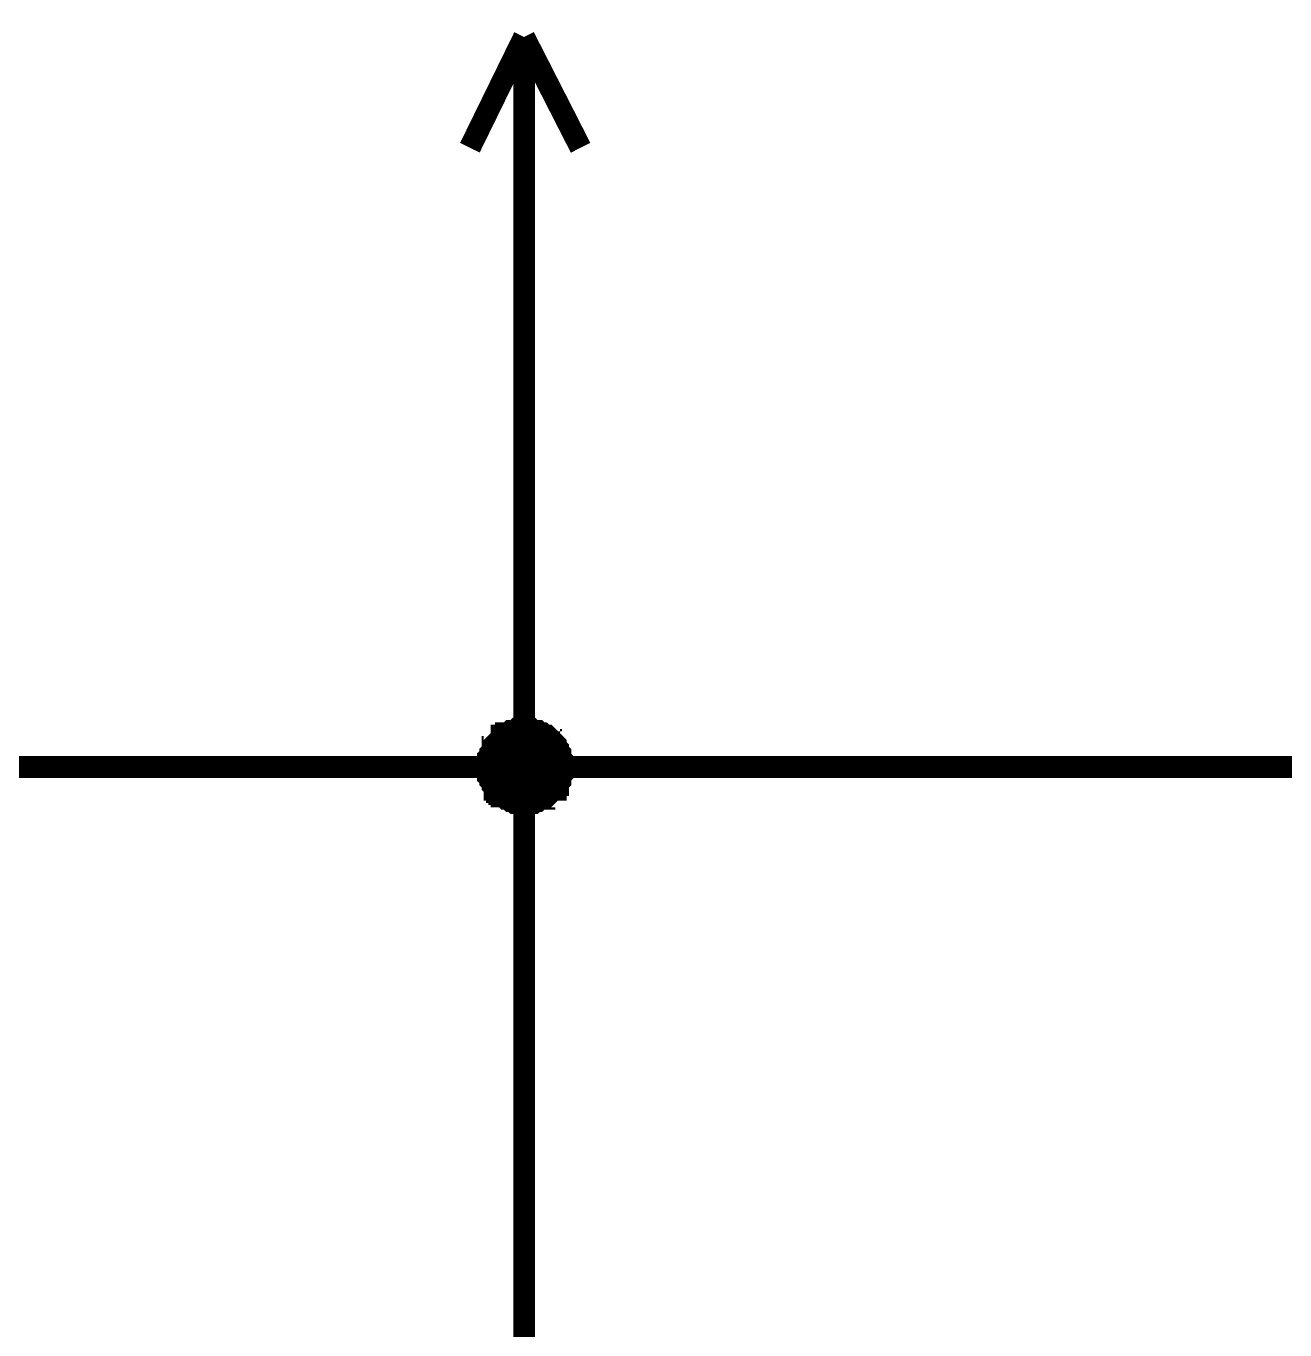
# Model space of a CAD drawing. Header units: millimetres. Extents: x 101 to 942, y 57 to 651.
# Drawn here: x 343.28 to 360.58, y 131.04 to 148.96 of the extents above; entities that cross this region are included whole.
import ezdxf

# ---------------------------------------------------------------- set-up
doc = ezdxf.new("R2010")
doc.units = ezdxf.units.MM
doc.header["$LTSCALE"] = 0.5
doc.layers.add('Sheet', color=255, linetype='Continuous')

msp = doc.modelspace()

# ---------------------------------------------------------------- linework, layer by layer
at = {"layer": 'Sheet', "color": 7}
for points, const_width in [([(350.127, 148.807), (349.382, 147.285)], 0.3), ([(350.127, 148.807), (350.903, 147.285)], 0.3), ([(350.127, 146.291), (350.127, 148.807)], 0.3), ([(350.127, 146.291), (350.127, 138.773)], 0.3), ([(349.63, 138.773), (349.63, 138.804), (349.63, 138.835), (349.63, 138.835), (349.63, 138.866), (349.63, 138.897), (349.661, 138.928), (349.661, 138.959), (349.661, 138.959), (349.692, 138.99), (349.692, 139.021), (349.692, 139.052), (349.723, 139.052), (349.723, 139.083), (349.754, 139.114), (349.754, 139.114), (349.785, 139.146), (349.785, 139.146), (349.816, 139.177), (349.816, 139.208), (349.848, 139.208), (349.879, 139.208), (349.879, 139.239), (349.91, 139.239), (349.941, 139.27), (349.941, 139.27), (349.972, 139.27), (350.003, 139.27), (350.034, 139.301), (350.065, 139.301), (350.065, 139.301), (350.096, 139.301), (350.127, 139.301)], 0.3), ([(349.63, 138.773), (349.63, 138.804), (349.63, 138.835), (349.63, 138.835), (349.63, 138.866), (349.63, 138.897), (349.661, 138.928), (349.661, 138.959), (349.661, 138.959), (349.692, 138.99), (349.692, 139.021), (349.692, 139.052), (349.723, 139.052), (349.723, 139.083), (349.754, 139.114), (349.754, 139.114), (349.785, 139.146), (349.785, 139.146), (349.816, 139.177), (349.816, 139.208), (349.848, 139.208), (349.879, 139.208), (349.879, 139.239), (349.91, 139.239), (349.941, 139.27), (349.941, 139.27), (349.972, 139.27), (350.003, 139.27), (350.034, 139.301), (350.065, 139.301), (350.065, 139.301), (350.096, 139.301), (350.127, 139.301)], 0.3), ([(349.63, 138.773), (349.63, 138.804), (349.63, 138.835), (349.63, 138.835), (349.63, 138.866), (349.63, 138.897), (349.661, 138.928), (349.661, 138.959), (349.661, 138.959), (349.692, 138.99), (349.692, 139.021), (349.692, 139.052), (349.723, 139.052), (349.723, 139.083), (349.754, 139.114), (349.754, 139.114), (349.785, 139.146), (349.785, 139.146), (349.816, 139.177), (349.816, 139.208), (349.848, 139.208), (349.879, 139.208), (349.879, 139.239), (349.91, 139.239), (349.941, 139.27), (349.941, 139.27), (349.972, 139.27), (350.003, 139.27), (350.034, 139.301), (350.065, 139.301), (350.065, 139.301), (350.096, 139.301), (350.127, 139.301)], 0.3), ([(349.63, 138.773), (349.63, 138.804), (349.63, 138.835), (349.63, 138.835), (349.63, 138.866), (349.63, 138.897), (349.661, 138.928), (349.661, 138.959), (349.661, 138.959), (349.692, 138.99), (349.692, 139.021), (349.692, 139.052), (349.723, 139.052), (349.723, 139.083), (349.754, 139.114), (349.754, 139.114), (349.785, 139.146), (349.785, 139.146), (349.816, 139.177), (349.816, 139.208), (349.848, 139.208), (349.879, 139.208), (349.879, 139.239), (349.91, 139.239), (349.941, 139.27), (349.941, 139.27), (349.972, 139.27), (350.003, 139.27), (350.034, 139.301), (350.065, 139.301), (350.065, 139.301), (350.096, 139.301), (350.127, 139.301)], 0.3), ([(349.63, 138.773), (349.63, 138.804), (349.63, 138.835), (349.63, 138.835), (349.63, 138.866), (349.63, 138.897), (349.661, 138.928), (349.661, 138.959), (349.661, 138.959), (349.692, 138.99), (349.692, 139.021), (349.692, 139.052), (349.723, 139.052), (349.723, 139.083), (349.754, 139.114), (349.754, 139.114), (349.785, 139.146), (349.785, 139.146), (349.816, 139.177), (349.816, 139.208), (349.848, 139.208), (349.879, 139.208), (349.879, 139.239), (349.91, 139.239), (349.941, 139.27), (349.941, 139.27), (349.972, 139.27), (350.003, 139.27), (350.034, 139.301), (350.065, 139.301), (350.065, 139.301), (350.096, 139.301), (350.127, 139.301)], 0.3), ([(349.63, 138.773), (349.63, 138.804), (349.63, 138.835), (349.63, 138.835), (349.63, 138.866), (349.63, 138.897), (349.661, 138.928), (349.661, 138.959), (349.661, 138.959), (349.692, 138.99), (349.692, 139.021), (349.692, 139.052), (349.723, 139.052), (349.723, 139.083), (349.754, 139.114), (349.754, 139.114), (349.785, 139.146), (349.785, 139.146), (349.816, 139.177), (349.816, 139.208), (349.848, 139.208), (349.879, 139.208), (349.879, 139.239), (349.91, 139.239), (349.941, 139.27), (349.941, 139.27), (349.972, 139.27), (350.003, 139.27), (350.034, 139.301), (350.065, 139.301), (350.065, 139.301), (350.096, 139.301), (350.127, 139.301)], 0.3), ([(350.127, 139.301), (350.127, 139.301)], 0.3), ([(350.127, 139.301), (350.158, 139.301), (350.189, 139.301), (350.189, 139.301), (350.22, 139.301), (350.251, 139.27), (350.282, 139.27), (350.313, 139.27), (350.313, 139.27), (350.344, 139.239), (350.375, 139.239), (350.407, 139.208), (350.407, 139.208), (350.438, 139.208), (350.469, 139.177), (350.469, 139.146), (350.5, 139.146), (350.5, 139.114), (350.531, 139.114), (350.562, 139.083), (350.562, 139.052), (350.562, 139.052), (350.593, 139.021), (350.593, 138.99), (350.624, 138.959), (350.624, 138.959), (350.624, 138.928), (350.624, 138.897), (350.655, 138.866), (350.655, 138.835), (350.655, 138.835), (350.655, 138.804), (350.655, 138.773)], 0.3), ([(350.127, 139.301), (350.127, 139.301)], 0.3), ([(350.127, 139.301), (350.158, 139.301), (350.189, 139.301), (350.189, 139.301), (350.22, 139.301), (350.251, 139.27), (350.282, 139.27), (350.313, 139.27), (350.313, 139.27), (350.344, 139.239), (350.375, 139.239), (350.407, 139.208), (350.407, 139.208), (350.438, 139.208), (350.469, 139.177), (350.469, 139.146), (350.5, 139.146), (350.5, 139.114), (350.531, 139.114), (350.562, 139.083), (350.562, 139.052), (350.562, 139.052), (350.593, 139.021), (350.593, 138.99), (350.624, 138.959), (350.624, 138.959), (350.624, 138.928), (350.624, 138.897), (350.655, 138.866), (350.655, 138.835), (350.655, 138.835), (350.655, 138.804), (350.655, 138.773)], 0.3), ([(350.127, 139.301), (350.127, 139.301)], 0.3), ([(350.127, 139.301), (350.158, 139.301), (350.189, 139.301), (350.189, 139.301), (350.22, 139.301), (350.251, 139.27), (350.282, 139.27), (350.313, 139.27), (350.313, 139.27), (350.344, 139.239), (350.375, 139.239), (350.407, 139.208), (350.407, 139.208), (350.438, 139.208), (350.469, 139.177), (350.469, 139.146), (350.5, 139.146), (350.5, 139.114), (350.531, 139.114), (350.562, 139.083), (350.562, 139.052), (350.562, 139.052), (350.593, 139.021), (350.593, 138.99), (350.624, 138.959), (350.624, 138.959), (350.624, 138.928), (350.624, 138.897), (350.655, 138.866), (350.655, 138.835), (350.655, 138.835), (350.655, 138.804), (350.655, 138.773)], 0.3), ([(350.127, 139.301), (350.127, 139.301)], 0.3), ([(350.127, 139.301), (350.158, 139.301), (350.189, 139.301), (350.189, 139.301), (350.22, 139.301), (350.251, 139.27), (350.282, 139.27), (350.313, 139.27), (350.313, 139.27), (350.344, 139.239), (350.375, 139.239), (350.407, 139.208), (350.407, 139.208), (350.438, 139.208), (350.469, 139.177), (350.469, 139.146), (350.5, 139.146), (350.5, 139.114), (350.531, 139.114), (350.562, 139.083), (350.562, 139.052), (350.562, 139.052), (350.593, 139.021), (350.593, 138.99), (350.624, 138.959), (350.624, 138.959), (350.624, 138.928), (350.624, 138.897), (350.655, 138.866), (350.655, 138.835), (350.655, 138.835), (350.655, 138.804), (350.655, 138.773)], 0.3), ([(350.127, 139.301), (350.127, 139.301)], 0.3), ([(350.127, 139.301), (350.158, 139.301), (350.189, 139.301), (350.189, 139.301), (350.22, 139.301), (350.251, 139.27), (350.282, 139.27), (350.313, 139.27), (350.313, 139.27), (350.344, 139.239), (350.375, 139.239), (350.407, 139.208), (350.407, 139.208), (350.438, 139.208), (350.469, 139.177), (350.469, 139.146), (350.5, 139.146), (350.5, 139.114), (350.531, 139.114), (350.562, 139.083), (350.562, 139.052), (350.562, 139.052), (350.593, 139.021), (350.593, 138.99), (350.624, 138.959), (350.624, 138.959), (350.624, 138.928), (350.624, 138.897), (350.655, 138.866), (350.655, 138.835), (350.655, 138.835), (350.655, 138.804), (350.655, 138.773)], 0.3), ([(350.127, 139.301), (350.127, 139.301)], 0.3), ([(350.127, 139.301), (350.158, 139.301), (350.189, 139.301), (350.189, 139.301), (350.22, 139.301), (350.251, 139.27), (350.282, 139.27), (350.313, 139.27), (350.313, 139.27), (350.344, 139.239), (350.375, 139.239), (350.407, 139.208), (350.407, 139.208), (350.438, 139.208), (350.469, 139.177), (350.469, 139.146), (350.5, 139.146), (350.5, 139.114), (350.531, 139.114), (350.562, 139.083), (350.562, 139.052), (350.562, 139.052), (350.593, 139.021), (350.593, 138.99), (350.624, 138.959), (350.624, 138.959), (350.624, 138.928), (350.624, 138.897), (350.655, 138.866), (350.655, 138.835), (350.655, 138.835), (350.655, 138.804), (350.655, 138.773)], 0.3), ([(349.63, 138.773), (349.63, 138.804), (349.63, 138.835), (349.63, 138.835), (349.63, 138.866), (349.63, 138.897), (349.661, 138.928), (349.661, 138.959), (349.661, 138.959), (349.692, 138.99), (349.692, 139.021), (349.692, 139.052), (349.723, 139.052), (349.723, 139.083), (349.754, 139.114), (349.754, 139.114), (349.785, 139.146), (349.785, 139.146), (349.816, 139.177), (349.816, 139.208), (349.848, 139.208), (349.879, 139.208), (349.879, 139.239), (349.91, 139.239), (349.941, 139.27), (349.941, 139.27), (349.972, 139.27), (350.003, 139.27), (350.034, 139.301), (350.065, 139.301), (350.065, 139.301), (350.096, 139.301), (350.127, 139.301)], 0.0991), ([(349.63, 138.773), (349.63, 138.804), (349.63, 138.835), (349.63, 138.835), (349.63, 138.866), (349.63, 138.897), (349.661, 138.928), (349.661, 138.959), (349.661, 138.959), (349.692, 138.99), (349.692, 139.021), (349.692, 139.052), (349.723, 139.052), (349.723, 139.083), (349.754, 139.114), (349.754, 139.114), (349.785, 139.146), (349.785, 139.146), (349.816, 139.177), (349.816, 139.208), (349.848, 139.208), (349.879, 139.208), (349.879, 139.239), (349.91, 139.239), (349.941, 139.27), (349.941, 139.27), (349.972, 139.27), (350.003, 139.27), (350.034, 139.301), (350.065, 139.301), (350.065, 139.301), (350.096, 139.301), (350.127, 139.301)], 0.0991), ([(349.63, 138.773), (349.63, 138.804), (349.63, 138.835), (349.63, 138.835), (349.63, 138.866), (349.63, 138.897), (349.661, 138.928), (349.661, 138.959), (349.661, 138.959), (349.692, 138.99), (349.692, 139.021), (349.692, 139.052), (349.723, 139.052), (349.723, 139.083), (349.754, 139.114), (349.754, 139.114), (349.785, 139.146), (349.785, 139.146), (349.816, 139.177), (349.816, 139.208), (349.848, 139.208), (349.879, 139.208), (349.879, 139.239), (349.91, 139.239), (349.941, 139.27), (349.941, 139.27), (349.972, 139.27), (350.003, 139.27), (350.034, 139.301), (350.065, 139.301), (350.065, 139.301), (350.096, 139.301), (350.127, 139.301)], 0.0991), ([(349.63, 138.773), (349.63, 138.804), (349.63, 138.835), (349.63, 138.835), (349.63, 138.866), (349.63, 138.897), (349.661, 138.928), (349.661, 138.959), (349.661, 138.959), (349.692, 138.99), (349.692, 139.021), (349.692, 139.052), (349.723, 139.052), (349.723, 139.083), (349.754, 139.114), (349.754, 139.114), (349.785, 139.146), (349.785, 139.146), (349.816, 139.177), (349.816, 139.208), (349.848, 139.208), (349.879, 139.208), (349.879, 139.239), (349.91, 139.239), (349.941, 139.27), (349.941, 139.27), (349.972, 139.27), (350.003, 139.27), (350.034, 139.301), (350.065, 139.301), (350.065, 139.301), (350.096, 139.301), (350.127, 139.301)], 0.0991), ([(349.63, 138.773), (349.63, 138.804), (349.63, 138.835), (349.63, 138.835), (349.63, 138.866), (349.63, 138.897), (349.661, 138.928), (349.661, 138.959), (349.661, 138.959), (349.692, 138.99), (349.692, 139.021), (349.692, 139.052), (349.723, 139.052), (349.723, 139.083), (349.754, 139.114), (349.754, 139.114), (349.785, 139.146), (349.785, 139.146), (349.816, 139.177), (349.816, 139.208), (349.848, 139.208), (349.879, 139.208), (349.879, 139.239), (349.91, 139.239), (349.941, 139.27), (349.941, 139.27), (349.972, 139.27), (350.003, 139.27), (350.034, 139.301), (350.065, 139.301), (350.065, 139.301), (350.096, 139.301), (350.127, 139.301)], 0.0991), ([(349.63, 138.773), (349.63, 138.804), (349.63, 138.835), (349.63, 138.835), (349.63, 138.866), (349.63, 138.897), (349.661, 138.928), (349.661, 138.959), (349.661, 138.959), (349.692, 138.99), (349.692, 139.021), (349.692, 139.052), (349.723, 139.052), (349.723, 139.083), (349.754, 139.114), (349.754, 139.114), (349.785, 139.146), (349.785, 139.146), (349.816, 139.177), (349.816, 139.208), (349.848, 139.208), (349.879, 139.208), (349.879, 139.239), (349.91, 139.239), (349.941, 139.27), (349.941, 139.27), (349.972, 139.27), (350.003, 139.27), (350.034, 139.301), (350.065, 139.301), (350.065, 139.301), (350.096, 139.301), (350.127, 139.301)], 0.0991), ([(350.127, 139.301), (350.127, 139.301)], 0.0991), ([(350.127, 139.301), (350.158, 139.301), (350.189, 139.301), (350.189, 139.301), (350.22, 139.301), (350.251, 139.27), (350.282, 139.27), (350.313, 139.27), (350.313, 139.27), (350.344, 139.239), (350.375, 139.239), (350.407, 139.208), (350.407, 139.208), (350.438, 139.208), (350.469, 139.177), (350.469, 139.146), (350.5, 139.146), (350.5, 139.114), (350.531, 139.114), (350.562, 139.083), (350.562, 139.052), (350.562, 139.052), (350.593, 139.021), (350.593, 138.99), (350.624, 138.959), (350.624, 138.959), (350.624, 138.928), (350.624, 138.897), (350.655, 138.866), (350.655, 138.835), (350.655, 138.835), (350.655, 138.804), (350.655, 138.773)], 0.0991), ([(350.127, 139.301), (350.127, 139.301)], 0.0991), ([(350.127, 139.301), (350.158, 139.301), (350.189, 139.301), (350.189, 139.301), (350.22, 139.301), (350.251, 139.27), (350.282, 139.27), (350.313, 139.27), (350.313, 139.27), (350.344, 139.239), (350.375, 139.239), (350.407, 139.208), (350.407, 139.208), (350.438, 139.208), (350.469, 139.177), (350.469, 139.146), (350.5, 139.146), (350.5, 139.114), (350.531, 139.114), (350.562, 139.083), (350.562, 139.052), (350.562, 139.052), (350.593, 139.021), (350.593, 138.99), (350.624, 138.959), (350.624, 138.959), (350.624, 138.928), (350.624, 138.897), (350.655, 138.866), (350.655, 138.835), (350.655, 138.835), (350.655, 138.804), (350.655, 138.773)], 0.0991), ([(350.127, 139.301), (350.127, 139.301)], 0.0991), ([(350.127, 139.301), (350.158, 139.301), (350.189, 139.301), (350.189, 139.301), (350.22, 139.301), (350.251, 139.27), (350.282, 139.27), (350.313, 139.27), (350.313, 139.27), (350.344, 139.239), (350.375, 139.239), (350.407, 139.208), (350.407, 139.208), (350.438, 139.208), (350.469, 139.177), (350.469, 139.146), (350.5, 139.146), (350.5, 139.114), (350.531, 139.114), (350.562, 139.083), (350.562, 139.052), (350.562, 139.052), (350.593, 139.021), (350.593, 138.99), (350.624, 138.959), (350.624, 138.959), (350.624, 138.928), (350.624, 138.897), (350.655, 138.866), (350.655, 138.835), (350.655, 138.835), (350.655, 138.804), (350.655, 138.773)], 0.0991), ([(350.127, 139.301), (350.127, 139.301)], 0.0991), ([(350.127, 139.301), (350.158, 139.301), (350.189, 139.301), (350.189, 139.301), (350.22, 139.301), (350.251, 139.27), (350.282, 139.27), (350.313, 139.27), (350.313, 139.27), (350.344, 139.239), (350.375, 139.239), (350.407, 139.208), (350.407, 139.208), (350.438, 139.208), (350.469, 139.177), (350.469, 139.146), (350.5, 139.146), (350.5, 139.114), (350.531, 139.114), (350.562, 139.083), (350.562, 139.052), (350.562, 139.052), (350.593, 139.021), (350.593, 138.99), (350.624, 138.959), (350.624, 138.959), (350.624, 138.928), (350.624, 138.897), (350.655, 138.866), (350.655, 138.835), (350.655, 138.835), (350.655, 138.804), (350.655, 138.773)], 0.0991), ([(350.127, 139.301), (350.127, 139.301)], 0.0991), ([(350.127, 139.301), (350.158, 139.301), (350.189, 139.301), (350.189, 139.301), (350.22, 139.301), (350.251, 139.27), (350.282, 139.27), (350.313, 139.27), (350.313, 139.27), (350.344, 139.239), (350.375, 139.239), (350.407, 139.208), (350.407, 139.208), (350.438, 139.208), (350.469, 139.177), (350.469, 139.146), (350.5, 139.146), (350.5, 139.114), (350.531, 139.114), (350.562, 139.083), (350.562, 139.052), (350.562, 139.052), (350.593, 139.021), (350.593, 138.99), (350.624, 138.959), (350.624, 138.959), (350.624, 138.928), (350.624, 138.897), (350.655, 138.866), (350.655, 138.835), (350.655, 138.835), (350.655, 138.804), (350.655, 138.773)], 0.0991), ([(350.127, 139.301), (350.127, 139.301)], 0.0991), ([(350.127, 139.301), (350.158, 139.301), (350.189, 139.301), (350.189, 139.301), (350.22, 139.301), (350.251, 139.27), (350.282, 139.27), (350.313, 139.27), (350.313, 139.27), (350.344, 139.239), (350.375, 139.239), (350.407, 139.208), (350.407, 139.208), (350.438, 139.208), (350.469, 139.177), (350.469, 139.146), (350.5, 139.146), (350.5, 139.114), (350.531, 139.114), (350.562, 139.083), (350.562, 139.052), (350.562, 139.052), (350.593, 139.021), (350.593, 138.99), (350.624, 138.959), (350.624, 138.959), (350.624, 138.928), (350.624, 138.897), (350.655, 138.866), (350.655, 138.835), (350.655, 138.835), (350.655, 138.804), (350.655, 138.773)], 0.0991), ([(335.127, 138.773), (350.127, 138.773), (350.127, 131.286)], 0.3), ([(350.127, 138.276), (350.096, 138.276), (350.065, 138.276), (350.065, 138.276), (350.034, 138.276), (350.003, 138.276), (349.972, 138.307), (349.941, 138.307), (349.941, 138.307), (349.91, 138.338), (349.879, 138.338), (349.879, 138.338), (349.848, 138.369), (349.816, 138.369), (349.816, 138.4), (349.785, 138.4), (349.785, 138.431), (349.754, 138.431), (349.754, 138.462), (349.723, 138.462), (349.723, 138.493), (349.692, 138.524), (349.692, 138.524), (349.692, 138.555), (349.661, 138.586), (349.661, 138.586), (349.661, 138.617), (349.63, 138.648), (349.63, 138.68), (349.63, 138.711), (349.63, 138.711), (349.63, 138.742), (349.63, 138.773)], 0.3), ([(349.63, 138.773), (349.63, 138.773)], 0.3), ([(350.127, 138.276), (350.096, 138.276), (350.065, 138.276), (350.065, 138.276), (350.034, 138.276), (350.003, 138.276), (349.972, 138.307), (349.941, 138.307), (349.941, 138.307), (349.91, 138.338), (349.879, 138.338), (349.879, 138.338), (349.848, 138.369), (349.816, 138.369), (349.816, 138.4), (349.785, 138.4), (349.785, 138.431), (349.754, 138.431), (349.754, 138.462), (349.723, 138.462), (349.723, 138.493), (349.692, 138.524), (349.692, 138.524), (349.692, 138.555), (349.661, 138.586), (349.661, 138.586), (349.661, 138.617), (349.63, 138.648), (349.63, 138.68), (349.63, 138.711), (349.63, 138.711), (349.63, 138.742), (349.63, 138.773)], 0.3), ([(349.63, 138.773), (349.63, 138.773)], 0.3), ([(350.127, 138.276), (350.096, 138.276), (350.065, 138.276), (350.065, 138.276), (350.034, 138.276), (350.003, 138.276), (349.972, 138.307), (349.941, 138.307), (349.941, 138.307), (349.91, 138.338), (349.879, 138.338), (349.879, 138.338), (349.848, 138.369), (349.816, 138.369), (349.816, 138.4), (349.785, 138.4), (349.785, 138.431), (349.754, 138.431), (349.754, 138.462), (349.723, 138.462), (349.723, 138.493), (349.692, 138.524), (349.692, 138.524), (349.692, 138.555), (349.661, 138.586), (349.661, 138.586), (349.661, 138.617), (349.63, 138.648), (349.63, 138.68), (349.63, 138.711), (349.63, 138.711), (349.63, 138.742), (349.63, 138.773)], 0.3), ([(349.63, 138.773), (349.63, 138.773)], 0.3), ([(350.127, 138.276), (350.096, 138.276), (350.065, 138.276), (350.065, 138.276), (350.034, 138.276), (350.003, 138.276), (349.972, 138.307), (349.941, 138.307), (349.941, 138.307), (349.91, 138.338), (349.879, 138.338), (349.879, 138.338), (349.848, 138.369), (349.816, 138.369), (349.816, 138.4), (349.785, 138.4), (349.785, 138.431), (349.754, 138.431), (349.754, 138.462), (349.723, 138.462), (349.723, 138.493), (349.692, 138.524), (349.692, 138.524), (349.692, 138.555), (349.661, 138.586), (349.661, 138.586), (349.661, 138.617), (349.63, 138.648), (349.63, 138.68), (349.63, 138.711), (349.63, 138.711), (349.63, 138.742), (349.63, 138.773)], 0.3), ([(349.63, 138.773), (349.63, 138.773)], 0.3), ([(350.127, 138.276), (350.096, 138.276), (350.065, 138.276), (350.065, 138.276), (350.034, 138.276), (350.003, 138.276), (349.972, 138.307), (349.941, 138.307), (349.941, 138.307), (349.91, 138.338), (349.879, 138.338), (349.879, 138.338), (349.848, 138.369), (349.816, 138.369), (349.816, 138.4), (349.785, 138.4), (349.785, 138.431), (349.754, 138.431), (349.754, 138.462), (349.723, 138.462), (349.723, 138.493), (349.692, 138.524), (349.692, 138.524), (349.692, 138.555), (349.661, 138.586), (349.661, 138.586), (349.661, 138.617), (349.63, 138.648), (349.63, 138.68), (349.63, 138.711), (349.63, 138.711), (349.63, 138.742), (349.63, 138.773)], 0.3), ([(349.63, 138.773), (349.63, 138.773)], 0.3), ([(350.127, 138.276), (350.096, 138.276), (350.065, 138.276), (350.065, 138.276), (350.034, 138.276), (350.003, 138.276), (349.972, 138.307), (349.941, 138.307), (349.941, 138.307), (349.91, 138.338), (349.879, 138.338), (349.879, 138.338), (349.848, 138.369), (349.816, 138.369), (349.816, 138.4), (349.785, 138.4), (349.785, 138.431), (349.754, 138.431), (349.754, 138.462), (349.723, 138.462), (349.723, 138.493), (349.692, 138.524), (349.692, 138.524), (349.692, 138.555), (349.661, 138.586), (349.661, 138.586), (349.661, 138.617), (349.63, 138.648), (349.63, 138.68), (349.63, 138.711), (349.63, 138.711), (349.63, 138.742), (349.63, 138.773)], 0.3), ([(349.63, 138.773), (349.63, 138.773)], 0.3), ([(350.655, 138.773), (350.655, 138.742), (350.655, 138.711), (350.655, 138.711), (350.655, 138.68), (350.624, 138.648), (350.624, 138.617), (350.624, 138.586), (350.624, 138.586), (350.593, 138.555), (350.593, 138.524), (350.562, 138.524), (350.562, 138.493), (350.562, 138.462), (350.531, 138.462), (350.5, 138.431), (350.5, 138.431), (350.469, 138.4), (350.469, 138.4), (350.438, 138.369), (350.407, 138.369), (350.407, 138.338), (350.375, 138.338), (350.344, 138.338), (350.313, 138.307), (350.313, 138.307), (350.282, 138.307), (350.251, 138.276), (350.22, 138.276), (350.189, 138.276), (350.189, 138.276), (350.158, 138.276), (350.127, 138.276)], 0.3), ([(350.127, 138.773), (365.127, 138.773), (365.127, 131.286)], 0.3), ([(350.655, 138.773), (350.655, 138.742), (350.655, 138.711), (350.655, 138.711), (350.655, 138.68), (350.624, 138.648), (350.624, 138.617), (350.624, 138.586), (350.624, 138.586), (350.593, 138.555), (350.593, 138.524), (350.562, 138.524), (350.562, 138.493), (350.562, 138.462), (350.531, 138.462), (350.5, 138.431), (350.5, 138.431), (350.469, 138.4), (350.469, 138.4), (350.438, 138.369), (350.407, 138.369), (350.407, 138.338), (350.375, 138.338), (350.344, 138.338), (350.313, 138.307), (350.313, 138.307), (350.282, 138.307), (350.251, 138.276), (350.22, 138.276), (350.189, 138.276), (350.189, 138.276), (350.158, 138.276), (350.127, 138.276)], 0.3), ([(350.655, 138.773), (350.655, 138.742), (350.655, 138.711), (350.655, 138.711), (350.655, 138.68), (350.624, 138.648), (350.624, 138.617), (350.624, 138.586), (350.624, 138.586), (350.593, 138.555), (350.593, 138.524), (350.562, 138.524), (350.562, 138.493), (350.562, 138.462), (350.531, 138.462), (350.5, 138.431), (350.5, 138.431), (350.469, 138.4), (350.469, 138.4), (350.438, 138.369), (350.407, 138.369), (350.407, 138.338), (350.375, 138.338), (350.344, 138.338), (350.313, 138.307), (350.313, 138.307), (350.282, 138.307), (350.251, 138.276), (350.22, 138.276), (350.189, 138.276), (350.189, 138.276), (350.158, 138.276), (350.127, 138.276)], 0.3), ([(350.655, 138.773), (350.655, 138.742), (350.655, 138.711), (350.655, 138.711), (350.655, 138.68), (350.624, 138.648), (350.624, 138.617), (350.624, 138.586), (350.624, 138.586), (350.593, 138.555), (350.593, 138.524), (350.562, 138.524), (350.562, 138.493), (350.562, 138.462), (350.531, 138.462), (350.5, 138.431), (350.5, 138.431), (350.469, 138.4), (350.469, 138.4), (350.438, 138.369), (350.407, 138.369), (350.407, 138.338), (350.375, 138.338), (350.344, 138.338), (350.313, 138.307), (350.313, 138.307), (350.282, 138.307), (350.251, 138.276), (350.22, 138.276), (350.189, 138.276), (350.189, 138.276), (350.158, 138.276), (350.127, 138.276)], 0.3), ([(350.655, 138.773), (350.655, 138.742), (350.655, 138.711), (350.655, 138.711), (350.655, 138.68), (350.624, 138.648), (350.624, 138.617), (350.624, 138.586), (350.624, 138.586), (350.593, 138.555), (350.593, 138.524), (350.562, 138.524), (350.562, 138.493), (350.562, 138.462), (350.531, 138.462), (350.5, 138.431), (350.5, 138.431), (350.469, 138.4), (350.469, 138.4), (350.438, 138.369), (350.407, 138.369), (350.407, 138.338), (350.375, 138.338), (350.344, 138.338), (350.313, 138.307), (350.313, 138.307), (350.282, 138.307), (350.251, 138.276), (350.22, 138.276), (350.189, 138.276), (350.189, 138.276), (350.158, 138.276), (350.127, 138.276)], 0.3), ([(350.655, 138.773), (350.655, 138.742), (350.655, 138.711), (350.655, 138.711), (350.655, 138.68), (350.624, 138.648), (350.624, 138.617), (350.624, 138.586), (350.624, 138.586), (350.593, 138.555), (350.593, 138.524), (350.562, 138.524), (350.562, 138.493), (350.562, 138.462), (350.531, 138.462), (350.5, 138.431), (350.5, 138.431), (350.469, 138.4), (350.469, 138.4), (350.438, 138.369), (350.407, 138.369), (350.407, 138.338), (350.375, 138.338), (350.344, 138.338), (350.313, 138.307), (350.313, 138.307), (350.282, 138.307), (350.251, 138.276), (350.22, 138.276), (350.189, 138.276), (350.189, 138.276), (350.158, 138.276), (350.127, 138.276)], 0.3), ([(350.655, 138.773), (350.655, 138.773), (350.655, 138.773), (350.655, 138.773), (350.655, 138.773), (350.655, 138.773), (350.655, 138.773), (350.655, 138.773), (350.655, 138.773), (350.655, 138.773), (350.655, 138.773), (350.655, 138.773), (350.655, 138.773), (350.655, 138.773), (350.655, 138.773), (350.655, 138.773), (350.655, 138.773), (350.655, 138.773), (350.655, 138.773), (350.655, 138.773), (350.655, 138.773), (350.655, 138.773), (350.655, 138.773), (350.655, 138.773), (350.655, 138.773), (350.655, 138.773), (350.655, 138.773), (350.655, 138.773), (350.655, 138.773), (350.655, 138.773), (350.655, 138.773), (350.655, 138.773), (350.655, 138.773)], 0.3), ([(350.655, 138.773), (350.655, 138.773)], 0.3), ([(350.655, 138.773), (350.655, 138.773), (350.655, 138.773), (350.655, 138.773), (350.655, 138.773), (350.655, 138.773), (350.655, 138.773), (350.655, 138.773), (350.655, 138.773), (350.655, 138.773), (350.655, 138.773), (350.655, 138.773), (350.655, 138.773), (350.655, 138.773), (350.655, 138.773), (350.655, 138.773), (350.655, 138.773), (350.655, 138.773), (350.655, 138.773), (350.655, 138.773), (350.655, 138.773), (350.655, 138.773), (350.655, 138.773), (350.655, 138.773), (350.655, 138.773), (350.655, 138.773), (350.655, 138.773), (350.655, 138.773), (350.655, 138.773), (350.655, 138.773), (350.655, 138.773), (350.655, 138.773), (350.655, 138.773)], 0.3), ([(350.655, 138.773), (350.655, 138.773)], 0.3), ([(350.655, 138.773), (350.655, 138.773), (350.655, 138.773), (350.655, 138.773), (350.655, 138.773), (350.655, 138.773), (350.655, 138.773), (350.655, 138.773), (350.655, 138.773), (350.655, 138.773), (350.655, 138.773), (350.655, 138.773), (350.655, 138.773), (350.655, 138.773), (350.655, 138.773), (350.655, 138.773), (350.655, 138.773), (350.655, 138.773), (350.655, 138.773), (350.655, 138.773), (350.655, 138.773), (350.655, 138.773), (350.655, 138.773), (350.655, 138.773), (350.655, 138.773), (350.655, 138.773), (350.655, 138.773), (350.655, 138.773), (350.655, 138.773), (350.655, 138.773), (350.655, 138.773), (350.655, 138.773), (350.655, 138.773)], 0.3), ([(350.655, 138.773), (350.655, 138.773)], 0.3), ([(350.655, 138.773), (350.655, 138.773), (350.655, 138.773), (350.655, 138.773), (350.655, 138.773), (350.655, 138.773), (350.655, 138.773), (350.655, 138.773), (350.655, 138.773), (350.655, 138.773), (350.655, 138.773), (350.655, 138.773), (350.655, 138.773), (350.655, 138.773), (350.655, 138.773), (350.655, 138.773), (350.655, 138.773), (350.655, 138.773), (350.655, 138.773), (350.655, 138.773), (350.655, 138.773), (350.655, 138.773), (350.655, 138.773), (350.655, 138.773), (350.655, 138.773), (350.655, 138.773), (350.655, 138.773), (350.655, 138.773), (350.655, 138.773), (350.655, 138.773), (350.655, 138.773), (350.655, 138.773), (350.655, 138.773)], 0.3), ([(350.655, 138.773), (350.655, 138.773)], 0.3), ([(350.655, 138.773), (350.655, 138.773), (350.655, 138.773), (350.655, 138.773), (350.655, 138.773), (350.655, 138.773), (350.655, 138.773), (350.655, 138.773), (350.655, 138.773), (350.655, 138.773), (350.655, 138.773), (350.655, 138.773), (350.655, 138.773), (350.655, 138.773), (350.655, 138.773), (350.655, 138.773), (350.655, 138.773), (350.655, 138.773), (350.655, 138.773), (350.655, 138.773), (350.655, 138.773), (350.655, 138.773), (350.655, 138.773), (350.655, 138.773), (350.655, 138.773), (350.655, 138.773), (350.655, 138.773), (350.655, 138.773), (350.655, 138.773), (350.655, 138.773), (350.655, 138.773), (350.655, 138.773), (350.655, 138.773)], 0.3), ([(350.655, 138.773), (350.655, 138.773)], 0.3), ([(350.655, 138.773), (350.655, 138.773), (350.655, 138.773), (350.655, 138.773), (350.655, 138.773), (350.655, 138.773), (350.655, 138.773), (350.655, 138.773), (350.655, 138.773), (350.655, 138.773), (350.655, 138.773), (350.655, 138.773), (350.655, 138.773), (350.655, 138.773), (350.655, 138.773), (350.655, 138.773), (350.655, 138.773), (350.655, 138.773), (350.655, 138.773), (350.655, 138.773), (350.655, 138.773), (350.655, 138.773), (350.655, 138.773), (350.655, 138.773), (350.655, 138.773), (350.655, 138.773), (350.655, 138.773), (350.655, 138.773), (350.655, 138.773), (350.655, 138.773), (350.655, 138.773), (350.655, 138.773), (350.655, 138.773)], 0.3), ([(350.655, 138.773), (350.655, 138.773)], 0.3), ([(350.127, 138.276), (350.096, 138.276), (350.065, 138.276), (350.065, 138.276), (350.034, 138.276), (350.003, 138.276), (349.972, 138.307), (349.941, 138.307), (349.941, 138.307), (349.91, 138.338), (349.879, 138.338), (349.879, 138.338), (349.848, 138.369), (349.816, 138.369), (349.816, 138.4), (349.785, 138.4), (349.785, 138.431), (349.754, 138.431), (349.754, 138.462), (349.723, 138.462), (349.723, 138.493), (349.692, 138.524), (349.692, 138.524), (349.692, 138.555), (349.661, 138.586), (349.661, 138.586), (349.661, 138.617), (349.63, 138.648), (349.63, 138.68), (349.63, 138.711), (349.63, 138.711), (349.63, 138.742), (349.63, 138.773)], 0.0991), ([(349.63, 138.773), (349.63, 138.773)], 0.0991), ([(350.127, 138.276), (350.096, 138.276), (350.065, 138.276), (350.065, 138.276), (350.034, 138.276), (350.003, 138.276), (349.972, 138.307), (349.941, 138.307), (349.941, 138.307), (349.91, 138.338), (349.879, 138.338), (349.879, 138.338), (349.848, 138.369), (349.816, 138.369), (349.816, 138.4), (349.785, 138.4), (349.785, 138.431), (349.754, 138.431), (349.754, 138.462), (349.723, 138.462), (349.723, 138.493), (349.692, 138.524), (349.692, 138.524), (349.692, 138.555), (349.661, 138.586), (349.661, 138.586), (349.661, 138.617), (349.63, 138.648), (349.63, 138.68), (349.63, 138.711), (349.63, 138.711), (349.63, 138.742), (349.63, 138.773)], 0.0991), ([(349.63, 138.773), (349.63, 138.773)], 0.0991), ([(350.127, 138.276), (350.096, 138.276), (350.065, 138.276), (350.065, 138.276), (350.034, 138.276), (350.003, 138.276), (349.972, 138.307), (349.941, 138.307), (349.941, 138.307), (349.91, 138.338), (349.879, 138.338), (349.879, 138.338), (349.848, 138.369), (349.816, 138.369), (349.816, 138.4), (349.785, 138.4), (349.785, 138.431), (349.754, 138.431), (349.754, 138.462), (349.723, 138.462), (349.723, 138.493), (349.692, 138.524), (349.692, 138.524), (349.692, 138.555), (349.661, 138.586), (349.661, 138.586), (349.661, 138.617), (349.63, 138.648), (349.63, 138.68), (349.63, 138.711), (349.63, 138.711), (349.63, 138.742), (349.63, 138.773)], 0.0991), ([(349.63, 138.773), (349.63, 138.773)], 0.0991), ([(350.127, 138.276), (350.096, 138.276), (350.065, 138.276), (350.065, 138.276), (350.034, 138.276), (350.003, 138.276), (349.972, 138.307), (349.941, 138.307), (349.941, 138.307), (349.91, 138.338), (349.879, 138.338), (349.879, 138.338), (349.848, 138.369), (349.816, 138.369), (349.816, 138.4), (349.785, 138.4), (349.785, 138.431), (349.754, 138.431), (349.754, 138.462), (349.723, 138.462), (349.723, 138.493), (349.692, 138.524), (349.692, 138.524), (349.692, 138.555), (349.661, 138.586), (349.661, 138.586), (349.661, 138.617), (349.63, 138.648), (349.63, 138.68), (349.63, 138.711), (349.63, 138.711), (349.63, 138.742), (349.63, 138.773)], 0.0991), ([(349.63, 138.773), (349.63, 138.773)], 0.0991), ([(350.127, 138.276), (350.096, 138.276), (350.065, 138.276), (350.065, 138.276), (350.034, 138.276), (350.003, 138.276), (349.972, 138.307), (349.941, 138.307), (349.941, 138.307), (349.91, 138.338), (349.879, 138.338), (349.879, 138.338), (349.848, 138.369), (349.816, 138.369), (349.816, 138.4), (349.785, 138.4), (349.785, 138.431), (349.754, 138.431), (349.754, 138.462), (349.723, 138.462), (349.723, 138.493), (349.692, 138.524), (349.692, 138.524), (349.692, 138.555), (349.661, 138.586), (349.661, 138.586), (349.661, 138.617), (349.63, 138.648), (349.63, 138.68), (349.63, 138.711), (349.63, 138.711), (349.63, 138.742), (349.63, 138.773)], 0.0991), ([(349.63, 138.773), (349.63, 138.773)], 0.0991), ([(350.127, 138.276), (350.096, 138.276), (350.065, 138.276), (350.065, 138.276), (350.034, 138.276), (350.003, 138.276), (349.972, 138.307), (349.941, 138.307), (349.941, 138.307), (349.91, 138.338), (349.879, 138.338), (349.879, 138.338), (349.848, 138.369), (349.816, 138.369), (349.816, 138.4), (349.785, 138.4), (349.785, 138.431), (349.754, 138.431), (349.754, 138.462), (349.723, 138.462), (349.723, 138.493), (349.692, 138.524), (349.692, 138.524), (349.692, 138.555), (349.661, 138.586), (349.661, 138.586), (349.661, 138.617), (349.63, 138.648), (349.63, 138.68), (349.63, 138.711), (349.63, 138.711), (349.63, 138.742), (349.63, 138.773)], 0.0991), ([(349.63, 138.773), (349.63, 138.773)], 0.0991), ([(350.655, 138.773), (350.655, 138.742), (350.655, 138.711), (350.655, 138.711), (350.655, 138.68), (350.624, 138.648), (350.624, 138.617), (350.624, 138.586), (350.624, 138.586), (350.593, 138.555), (350.593, 138.524), (350.562, 138.524), (350.562, 138.493), (350.562, 138.462), (350.531, 138.462), (350.5, 138.431), (350.5, 138.431), (350.469, 138.4), (350.469, 138.4), (350.438, 138.369), (350.407, 138.369), (350.407, 138.338), (350.375, 138.338), (350.344, 138.338), (350.313, 138.307), (350.313, 138.307), (350.282, 138.307), (350.251, 138.276), (350.22, 138.276), (350.189, 138.276), (350.189, 138.276), (350.158, 138.276), (350.127, 138.276)], 0.0991), ([(350.655, 138.773), (350.655, 138.742), (350.655, 138.711), (350.655, 138.711), (350.655, 138.68), (350.624, 138.648), (350.624, 138.617), (350.624, 138.586), (350.624, 138.586), (350.593, 138.555), (350.593, 138.524), (350.562, 138.524), (350.562, 138.493), (350.562, 138.462), (350.531, 138.462), (350.5, 138.431), (350.5, 138.431), (350.469, 138.4), (350.469, 138.4), (350.438, 138.369), (350.407, 138.369), (350.407, 138.338), (350.375, 138.338), (350.344, 138.338), (350.313, 138.307), (350.313, 138.307), (350.282, 138.307), (350.251, 138.276), (350.22, 138.276), (350.189, 138.276), (350.189, 138.276), (350.158, 138.276), (350.127, 138.276)], 0.0991), ([(350.655, 138.773), (350.655, 138.742), (350.655, 138.711), (350.655, 138.711), (350.655, 138.68), (350.624, 138.648), (350.624, 138.617), (350.624, 138.586), (350.624, 138.586), (350.593, 138.555), (350.593, 138.524), (350.562, 138.524), (350.562, 138.493), (350.562, 138.462), (350.531, 138.462), (350.5, 138.431), (350.5, 138.431), (350.469, 138.4), (350.469, 138.4), (350.438, 138.369), (350.407, 138.369), (350.407, 138.338), (350.375, 138.338), (350.344, 138.338), (350.313, 138.307), (350.313, 138.307), (350.282, 138.307), (350.251, 138.276), (350.22, 138.276), (350.189, 138.276), (350.189, 138.276), (350.158, 138.276), (350.127, 138.276)], 0.0991), ([(350.655, 138.773), (350.655, 138.742), (350.655, 138.711), (350.655, 138.711), (350.655, 138.68), (350.624, 138.648), (350.624, 138.617), (350.624, 138.586), (350.624, 138.586), (350.593, 138.555), (350.593, 138.524), (350.562, 138.524), (350.562, 138.493), (350.562, 138.462), (350.531, 138.462), (350.5, 138.431), (350.5, 138.431), (350.469, 138.4), (350.469, 138.4), (350.438, 138.369), (350.407, 138.369), (350.407, 138.338), (350.375, 138.338), (350.344, 138.338), (350.313, 138.307), (350.313, 138.307), (350.282, 138.307), (350.251, 138.276), (350.22, 138.276), (350.189, 138.276), (350.189, 138.276), (350.158, 138.276), (350.127, 138.276)], 0.0991), ([(350.655, 138.773), (350.655, 138.742), (350.655, 138.711), (350.655, 138.711), (350.655, 138.68), (350.624, 138.648), (350.624, 138.617), (350.624, 138.586), (350.624, 138.586), (350.593, 138.555), (350.593, 138.524), (350.562, 138.524), (350.562, 138.493), (350.562, 138.462), (350.531, 138.462), (350.5, 138.431), (350.5, 138.431), (350.469, 138.4), (350.469, 138.4), (350.438, 138.369), (350.407, 138.369), (350.407, 138.338), (350.375, 138.338), (350.344, 138.338), (350.313, 138.307), (350.313, 138.307), (350.282, 138.307), (350.251, 138.276), (350.22, 138.276), (350.189, 138.276), (350.189, 138.276), (350.158, 138.276), (350.127, 138.276)], 0.0991), ([(350.655, 138.773), (350.655, 138.742), (350.655, 138.711), (350.655, 138.711), (350.655, 138.68), (350.624, 138.648), (350.624, 138.617), (350.624, 138.586), (350.624, 138.586), (350.593, 138.555), (350.593, 138.524), (350.562, 138.524), (350.562, 138.493), (350.562, 138.462), (350.531, 138.462), (350.5, 138.431), (350.5, 138.431), (350.469, 138.4), (350.469, 138.4), (350.438, 138.369), (350.407, 138.369), (350.407, 138.338), (350.375, 138.338), (350.344, 138.338), (350.313, 138.307), (350.313, 138.307), (350.282, 138.307), (350.251, 138.276), (350.22, 138.276), (350.189, 138.276), (350.189, 138.276), (350.158, 138.276), (350.127, 138.276)], 0.0991), ([(350.655, 138.773), (350.655, 138.773), (350.655, 138.773), (350.655, 138.773), (350.655, 138.773), (350.655, 138.773), (350.655, 138.773), (350.655, 138.773), (350.655, 138.773), (350.655, 138.773), (350.655, 138.773), (350.655, 138.773), (350.655, 138.773), (350.655, 138.773), (350.655, 138.773), (350.655, 138.773), (350.655, 138.773), (350.655, 138.773), (350.655, 138.773), (350.655, 138.773), (350.655, 138.773), (350.655, 138.773), (350.655, 138.773), (350.655, 138.773), (350.655, 138.773), (350.655, 138.773), (350.655, 138.773), (350.655, 138.773), (350.655, 138.773), (350.655, 138.773), (350.655, 138.773), (350.655, 138.773), (350.655, 138.773)], 0.0991), ([(350.655, 138.773), (350.655, 138.773)], 0.0991), ([(350.655, 138.773), (350.655, 138.773), (350.655, 138.773), (350.655, 138.773), (350.655, 138.773), (350.655, 138.773), (350.655, 138.773), (350.655, 138.773), (350.655, 138.773), (350.655, 138.773), (350.655, 138.773), (350.655, 138.773), (350.655, 138.773), (350.655, 138.773), (350.655, 138.773), (350.655, 138.773), (350.655, 138.773), (350.655, 138.773), (350.655, 138.773), (350.655, 138.773), (350.655, 138.773), (350.655, 138.773), (350.655, 138.773), (350.655, 138.773), (350.655, 138.773), (350.655, 138.773), (350.655, 138.773), (350.655, 138.773), (350.655, 138.773), (350.655, 138.773), (350.655, 138.773), (350.655, 138.773), (350.655, 138.773)], 0.0991), ([(350.655, 138.773), (350.655, 138.773)], 0.0991), ([(350.655, 138.773), (350.655, 138.773), (350.655, 138.773), (350.655, 138.773), (350.655, 138.773), (350.655, 138.773), (350.655, 138.773), (350.655, 138.773), (350.655, 138.773), (350.655, 138.773), (350.655, 138.773), (350.655, 138.773), (350.655, 138.773), (350.655, 138.773), (350.655, 138.773), (350.655, 138.773), (350.655, 138.773), (350.655, 138.773), (350.655, 138.773), (350.655, 138.773), (350.655, 138.773), (350.655, 138.773), (350.655, 138.773), (350.655, 138.773), (350.655, 138.773), (350.655, 138.773), (350.655, 138.773), (350.655, 138.773), (350.655, 138.773), (350.655, 138.773), (350.655, 138.773), (350.655, 138.773), (350.655, 138.773)], 0.0991), ([(350.655, 138.773), (350.655, 138.773)], 0.0991), ([(350.655, 138.773), (350.655, 138.773), (350.655, 138.773), (350.655, 138.773), (350.655, 138.773), (350.655, 138.773), (350.655, 138.773), (350.655, 138.773), (350.655, 138.773), (350.655, 138.773), (350.655, 138.773), (350.655, 138.773), (350.655, 138.773), (350.655, 138.773), (350.655, 138.773), (350.655, 138.773), (350.655, 138.773), (350.655, 138.773), (350.655, 138.773), (350.655, 138.773), (350.655, 138.773), (350.655, 138.773), (350.655, 138.773), (350.655, 138.773), (350.655, 138.773), (350.655, 138.773), (350.655, 138.773), (350.655, 138.773), (350.655, 138.773), (350.655, 138.773), (350.655, 138.773), (350.655, 138.773), (350.655, 138.773)], 0.0991), ([(350.655, 138.773), (350.655, 138.773)], 0.0991), ([(350.655, 138.773), (350.655, 138.773), (350.655, 138.773), (350.655, 138.773), (350.655, 138.773), (350.655, 138.773), (350.655, 138.773), (350.655, 138.773), (350.655, 138.773), (350.655, 138.773), (350.655, 138.773), (350.655, 138.773), (350.655, 138.773), (350.655, 138.773), (350.655, 138.773), (350.655, 138.773), (350.655, 138.773), (350.655, 138.773), (350.655, 138.773), (350.655, 138.773), (350.655, 138.773), (350.655, 138.773), (350.655, 138.773), (350.655, 138.773), (350.655, 138.773), (350.655, 138.773), (350.655, 138.773), (350.655, 138.773), (350.655, 138.773), (350.655, 138.773), (350.655, 138.773), (350.655, 138.773), (350.655, 138.773)], 0.0991), ([(350.655, 138.773), (350.655, 138.773)], 0.0991), ([(350.655, 138.773), (350.655, 138.773), (350.655, 138.773), (350.655, 138.773), (350.655, 138.773), (350.655, 138.773), (350.655, 138.773), (350.655, 138.773), (350.655, 138.773), (350.655, 138.773), (350.655, 138.773), (350.655, 138.773), (350.655, 138.773), (350.655, 138.773), (350.655, 138.773), (350.655, 138.773), (350.655, 138.773), (350.655, 138.773), (350.655, 138.773), (350.655, 138.773), (350.655, 138.773), (350.655, 138.773), (350.655, 138.773), (350.655, 138.773), (350.655, 138.773), (350.655, 138.773), (350.655, 138.773), (350.655, 138.773), (350.655, 138.773), (350.655, 138.773), (350.655, 138.773), (350.655, 138.773), (350.655, 138.773)], 0.0991), ([(350.655, 138.773), (350.655, 138.773)], 0.0991), ([(350.127, 128.769), (350.127, 131.286)], 0.3)]:
    msp.add_lwpolyline(points, dxfattribs=dict(at, const_width=const_width))
at = {"layer": 'Sheet', "color": 7, "const_width": 0.508}
msp.add_lwpolyline([(349.809, 138.797, 1), (350.317, 138.797, 1)], format="xyb", close=True, dxfattribs=at)

doc.saveas('drawing.dxf')
